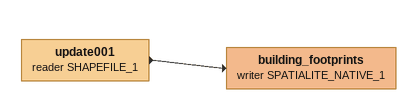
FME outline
update001 (reader SHAPEFILE_1)
    -> building_footprints (writer SPATIALITE_NATIVE_1)
building_footprints (writer SPATIALITE_NATIVE_1)
